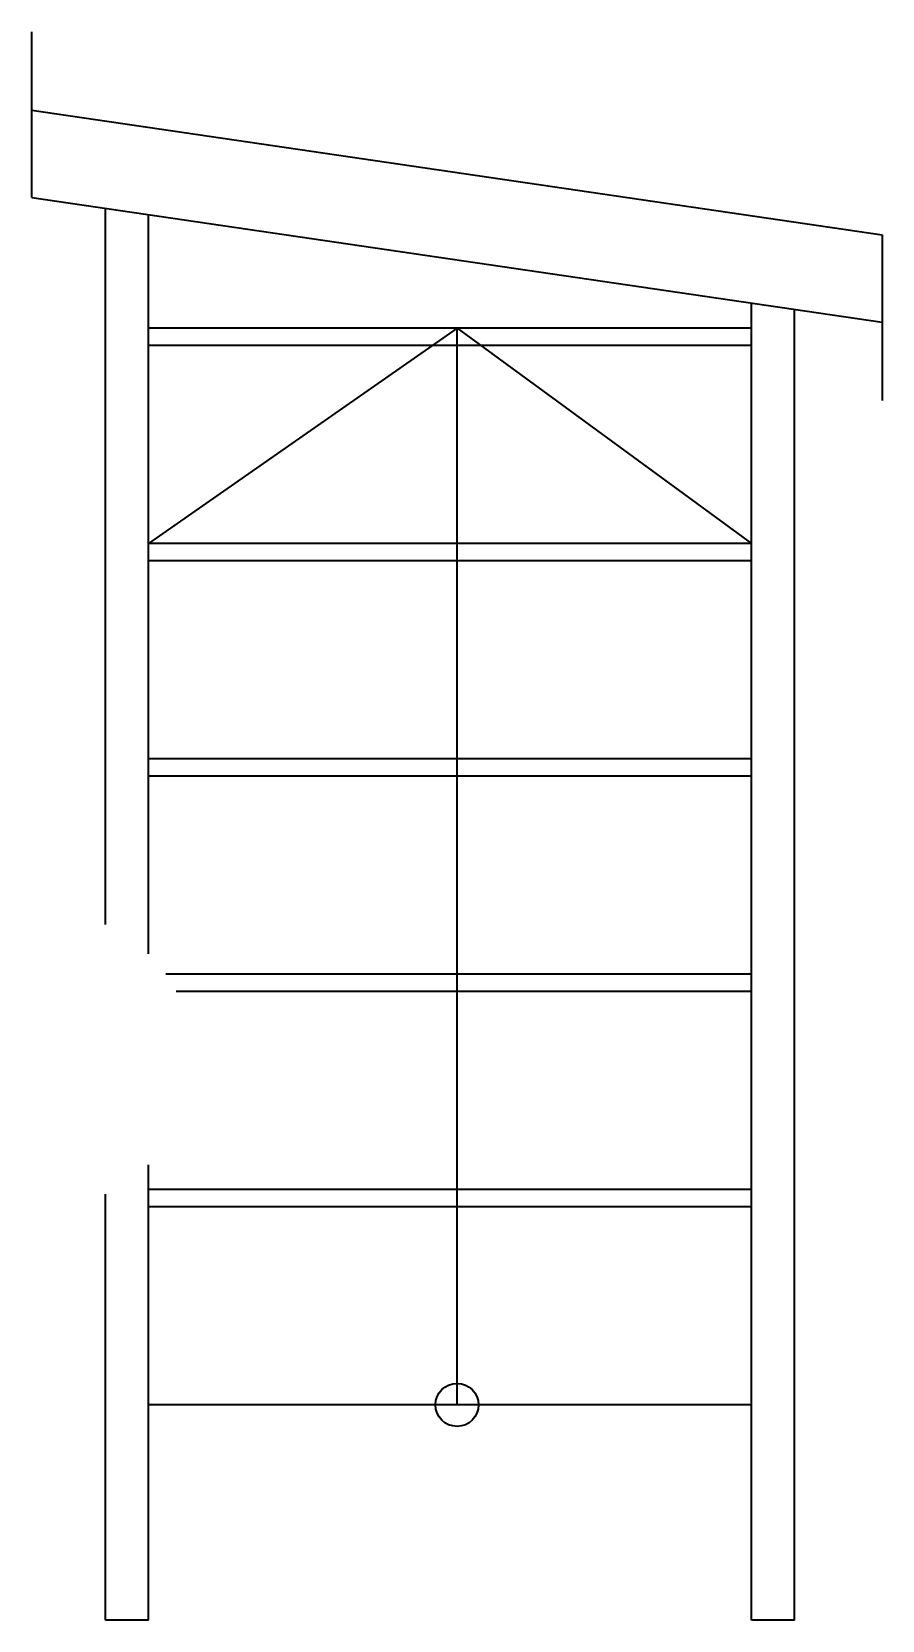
# Model space of a CAD drawing. Header units: metres. Extents: x -165 to 9389, y -108 to -28.
# Drawn here: x -24.492 to -23.505, y -87.14 to -85.296 of the extents above; entities that cross this region are included whole.
import ezdxf

# ---------------------------------------------------------------- set-up
doc = ezdxf.new("R2010")
doc.units = ezdxf.units.M
doc.header["$LTSCALE"] = 5
doc.header["$MEASUREMENT"] = 0
doc.layers.add('3. Linee normali', color=7, linetype='Continuous', lineweight=35)

msp = doc.modelspace()

# ---------------------------------------------------------------- linework, layer by layer
at = {"layer": '3. Linee normali'}
for p, q in [((-24.4065, -86.3322), (-24.4065, -85.5007)), ((-24.3565, -86.3664), (-24.3565, -85.5081)), ((-23.6565, -87.1399), (-23.6565, -85.6107)), ((-23.6065, -87.1399), (-23.6065, -85.6181)), ((-23.6565, -85.6399), (-24.3565, -85.6399)), ((-23.6565, -85.6599), (-24.3565, -85.6599)), ((-23.6565, -85.8899), (-24.3565, -85.8899)), ((-23.6565, -85.9099), (-24.3565, -85.9099)), ((-23.6565, -86.1399), (-24.3565, -86.1399)), ((-23.6565, -86.1599), (-24.3565, -86.1599)), ((-23.6565, -86.3899), (-24.3365, -86.3899)), ((-23.6565, -86.4099), (-24.3244, -86.4099)), ((-23.6565, -86.4099), (-24.3244, -86.4099)), ((-24.3565, -87.1399), (-24.3565, -86.6112)), ((-24.4065, -87.1399), (-24.4065, -86.6454)), ((-23.6565, -86.6399), (-24.3565, -86.6399)), ((-23.6565, -86.6599), (-24.3565, -86.6599)), ((-23.6565, -86.8899), (-24.3565, -86.8899)), ((-24.3565, -87.1399), (-24.4065, -87.1399)), ((-23.6065, -87.1399), (-23.6565, -87.1399))]:
    msp.add_line(p, q, dxfattribs=at)
at = {"layer": '3. Linee normali', "ltscale": 0.4}
for q in [(-24.3565, -85.8899), (-23.6565, -85.8899)]:
    msp.add_line((-23.9984, -85.6399), q, dxfattribs=at)
at = {"layer": '3. Linee normali', "ltscale": 0.8}
msp.add_line((-23.9984, -86.8899), (-23.9984, -85.6399), dxfattribs=at)
at = {"layer": '3. Linee normali'}
for points in [[(-24.4921, -85.4882), (-24.4921, -85.2959)], [(-24.4921, -85.3869), (-23.5048, -85.5317)], [(-24.4921, -85.4882), (-23.5048, -85.633)], [(-23.5048, -85.5317), (-23.5048, -85.724)]]:
    msp.add_lwpolyline(points, dxfattribs=at)
at = {"layer": '3. Linee normali', "ltscale": 0.8}
msp.add_circle((-23.9984, -86.8899), 0.025, dxfattribs=at)

doc.saveas('drawing.dxf')
